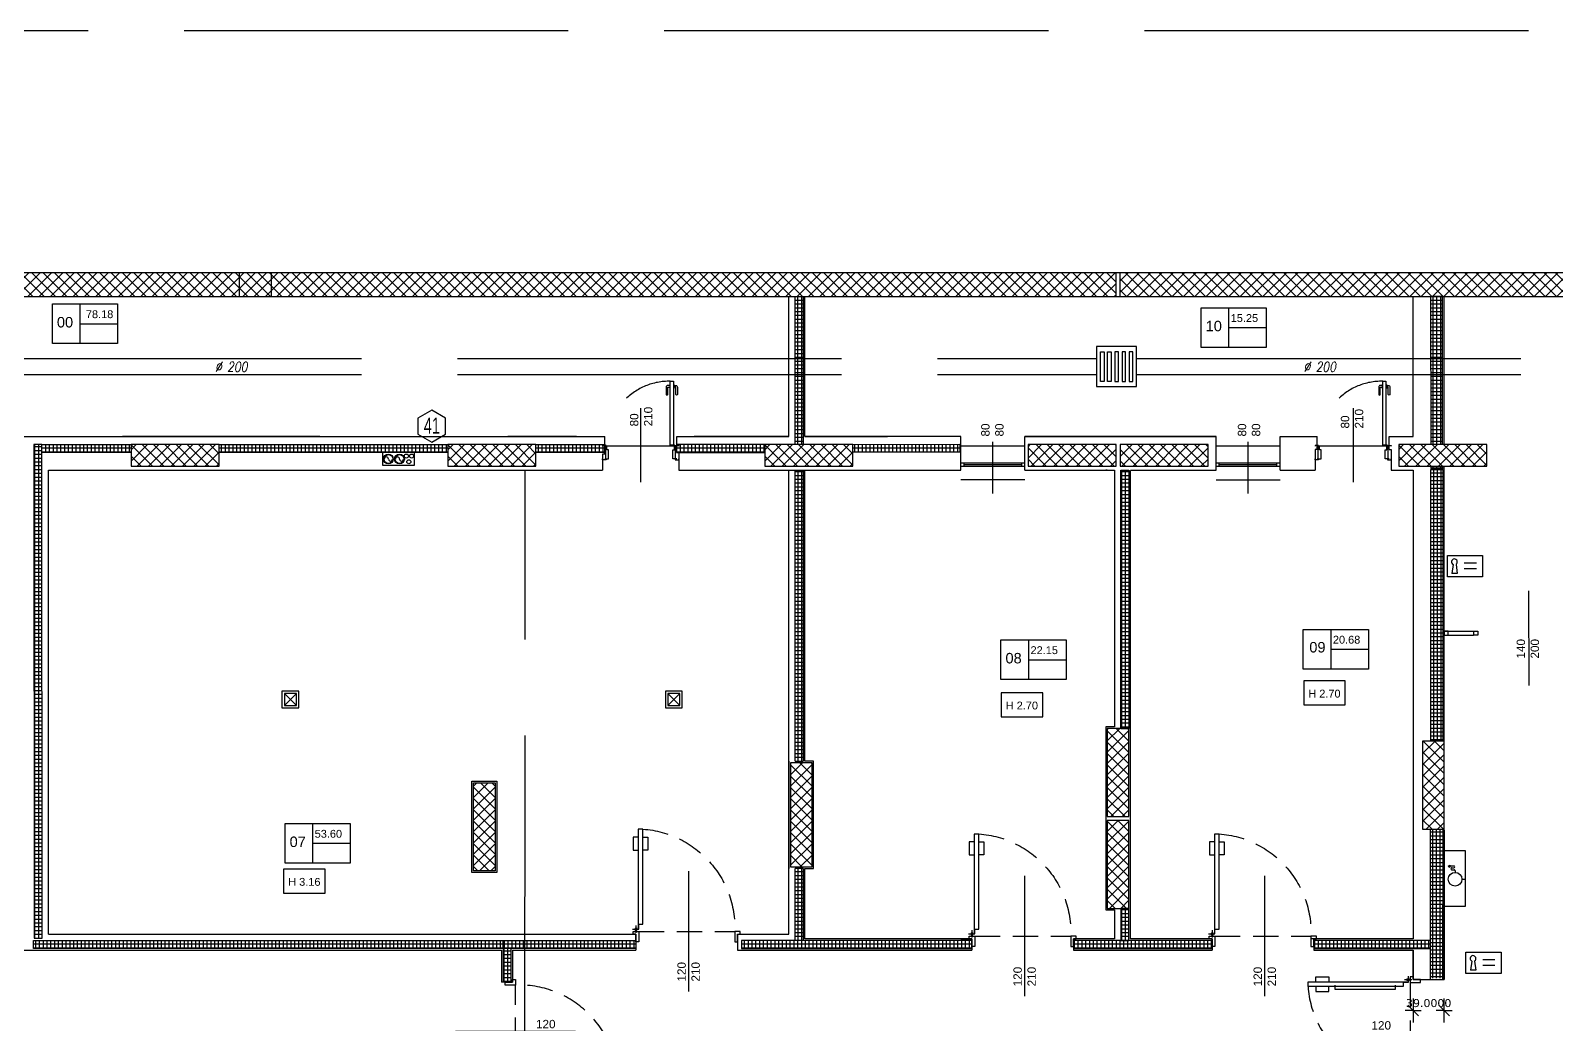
# Model space of a CAD drawing. Header units: millimetres. Extents: x 24747 to 137666, y -34589 to 43444.
# Drawn here: x 111230 to 113137, y 40911 to 42154 of the extents above; entities that cross this region are included whole.
import ezdxf

# ---------------------------------------------------------------- set-up
doc = ezdxf.new("R2010")
doc.units = ezdxf.units.MM
doc.header["$LTSCALE"] = 10
doc.header["$PDMODE"] = 3
for name, pattern in [('ACAD_ISO02W100', [15, 12, -3]), ('ACAD_ISO03W100', [30, 12, -18]), ('CONTINOUS', [0]), ('CONTINUA', [0]), ('HIDDEN2', [4.7625, 3.175, -1.5875])]:
    doc.linetypes.add(name, pattern=pattern)
for name, color, linetype in [('EPC INTERRATO DEFINITIVO PILASTRI', 5, 'Continuous'), ('Idranti', 8, 'Continuous'), ('linea acqua bianca', 150, 'Continuous'), ('MR_MURATURA REI 120', 41, 'Continuous'), ('MR_MURATURA REI 180', 150, 'Continuous'), ('MR_MURATURA REI 90', 255, 'Continuous'), ('X Scarico Pavimento', 8, 'CONTINUA'), ('X_cavedi', 20, 'Continuous'), ('X_FOROMETRIA SCARICO NUMERAZIONE', 6, 'Continuous'), ('X_Griglie aer', 8, 'Continuous'), ('X_LINEE SCARICO', 1, 'Continuous'), ('X_MURI', 3, 'Continuous'), ('X_Numerazione camere', 8, 'Continuous'), ('X_quote', 5, 'Continuous'), ('X_quote serramenti interni', 251, 'CONTINOUS'), ('X_Serramenti Int', 1, 'Continuous')]:
    doc.layers.add(name, color=color, linetype=linetype)
doc.layers.add('EPC RETINI PIANO INTERRATO DEFINITIVO', color=4, linetype='Continuous', lineweight=0)
doc.styles.add('Max 50', font='arial.ttf', dxfattribs={"width": 0.65})
doc.styles.add('nomi', font='arial.ttf')
doc.styles.get("Standard").update_dxf_attribs({"font": 'verdana.ttf'})
doc.styles.add('testo indicazioni', font='romans.shx', dxfattribs={"width": 0.8, "oblique": 10, "height": 17.5})
doc.dimstyles.get("Standard").update_dxf_attribs({"dimscale": 100, "dimtxt": 0.1, "dimasz": 0.05, "dimexe": 0, "dimexo": 0, "dimgap": 0.04, "dimtad": 1, "dimdec": 4, "dimzin": 0, "dimdsep": 46, "dimtxsty": 'Standard', "dimblk": 'TRAT_QUO', "dimcen": 0, "dimdle": 0.5, "dimclrd": 256, "dimclre": 256, "dimclrt": 5, "dimadec": 0, "dimazin": 0, "dimtfac": 1, "dimtdec": 4, "dimtix": 1, "dimtofl": 0, "dimtmove": 2, "dimatfit": 3, "dimfxl": 0, "dimfxlon": 1, "dimtolj": 1, "dimtzin": 0, "dimarcsym": 0})
pattern_1 = [(0, (115279.709, -15009.2183), (0, 4.7625), []), (90, (115279.709, -15009.2183), (-4.7625, 3e-16), [])]
pattern_2 = [(45, (115279.709, -15009.218), (-7.0710678, 7.0710678), []), (135, (115279.709, -15009.218), (-7.0710678, -7.0710678), [])]
pattern_3 = [(45, (157624.513, 6383.593), (-7.0710678, 7.0710678), []), (135, (157624.513, 6383.593), (-7.0710678, -7.0710678), [])]
pattern_4 = [(45, (101096.778, -36728.028), (-7.0710678, 7.0710678), []), (135, (101096.778, -36728.028), (-7.0710678, -7.0710678), [])]

# ---------------------------------------------------------------- blocks, each defined once
blk = doc.blocks.new('porta 120 metallica')
blk.add_line((66, 71.6), (66, -78.7))
at = {"linetype": 'ByBlock'}
for p, q in [((-4.4, -6.2), (3.4, -6.2)), ((0.1, -10.8), (0.1, -1.7))]:
    blk.add_line(p, q, dxfattribs=at)
at = {"color": 5, "linetype": 'HIDDEN2'}
blk.add_line((3.5, -3.5), (123.5, -3.5), dxfattribs=at)
at = {"linetype": 'ByBlock'}
for points in [[(-3.5, 0), (-3.5, -3.5), (3.5, -3.5), (3.5, 9.5), (0, 9.5), (0, 0)], [(123.5, -3.5), (123.5, 9.5), (127, 9.5), (127, 0), (130.5, 0), (130.5, -3.5)], [(8.8, -12.3), (8.8, -131.2), (3.5, -131.2), (3.5, -131.2), (2.8, -131.2), (2.8, -6.2), (3.5, -6.2), (3.5, -12.3)]]:
    blk.add_lwpolyline(points, close=True, dxfattribs=at)
for points in [[(2.8, -121.4), (-3.3, -121.4), (-3.3, -105.1), (2.8, -105.1)], [(8.8, -121.4), (14.9, -121.4), (14.9, -105.1), (8.8, -105.1)]]:
    blk.add_lwpolyline(points, dxfattribs=at)
blk.add_circle((0.1, -6.2), 1.51, dxfattribs=at)
at = {"color": 5, "linetype": 'HIDDEN2'}
blk.add_arc((0, -8), 123.6, 274.0732, 2.0664, dxfattribs=at)
blk = doc.blocks.new('porta 80 (12.5)')
for p, q in [((0, 0), (0, 90)), ((16, 88.7), (0, 88.7)), ((-47.6, 45.1), (45.1, 45.1))]:
    blk.add_line(p, q)
at = {"extrusion": (0, 0, -1)}
for p, q in [((0.1, 3.2), (-1.9, 3.2)), ((-0.9, 2.2), (-0.9, 4.2)), ((16, 1.5), (0, 1.5))]:
    blk.add_line(p, q, dxfattribs=at)
for points in [[(0, 88.2), (-1, 88.2), (-1, 92.7), (0, 92.7)], [(16, 90), (16, 85.2), (4.5, 85.2), (4.5, 87.2), (0, 87.2), (0, 90)], [(16, 88.2), (17, 88.2), (17, 92.7), (16, 92.7)]]:
    blk.add_lwpolyline(points)
blk.add_lwpolyline([(1.2, 4.1), (1.2, 8.1), (81.2, 8.1), (81.2, 4.1)], close=True, dxfattribs=at)
for points in [[(77.3, 8.1), (77.3, 8.7), (72.3, 8.7), (72.3, 8.1)], [(77.3, 4.1), (77.3, 3.6), (72.3, 3.6), (72.3, 4.1)], [(0, 2), (1, 2), (1, -2.5), (0, -2.5)], [(-16, 0), (-16, 5), (-4.5, 5), (-4.5, 3), (0, 3), (0, 0)], [(-16, 2), (-17, 2), (-17, -2.5), (-16, -2.5)]]:
    blk.add_lwpolyline(points, dxfattribs=at)
for points in [[(75.8, 8.7), (75.8, 11.2, 0.414214), (73.8, 13.2), (64.8, 13.2, 1), (64.8, 11.2), (73.8, 11.2), (73.8, 8.7)], [(75.8, 3.6), (75.8, 1.2, -0.414214), (73.8, -0.9), (64.8, -0.9, -1), (64.8, 1.2), (73.8, 1.2), (73.8, 3.6)]]:
    blk.add_lwpolyline(points, format="xyb", dxfattribs=at)
blk.add_circle((0.9, 3.2), 0.652, dxfattribs=at)
at = {"color": 5, "linetype": 'ACAD_ISO03W100', "ltscale": 0.5, "extrusion": (0, 0, -1)}
blk.add_arc((3.2, 9.3), 78, 359.1465, 92.3471, dxfattribs=at)
blk = doc.blocks.new('cavedio grigia e nera')
at = {"color": 2}
for centre, start, end in [((1740.1, 44244.7, 0), 360, 180), ((1754, 44244.7, 0), 360, 180), ((1745.2, 44244.7, 0), 180, 360), ((1759.1, 44244.7, 0), 180, 360)]:
    blk.add_arc(centre, 2.55, start, end, dxfattribs=at)
at = {"layer": 'X_cavedi'}
for p, q in [((1723.8, 44252.6), (1723.8, 44236.6)), ((1764, 44252.6), (1723.8, 44252.6)), ((1764, 44236.6), (1764, 44252.6)), ((1723.8, 44236.6), (1764, 44236.6))]:
    blk.add_line(p, q, dxfattribs=at)
for centre, radius in [((1731, 44248.2), 2.5), ((1742.7, 44244.7, 0), 6.11), ((1742.7, 44244.7, 0), 6.11), ((1742.7, 44244.7, 0), 5.43), ((1756.6, 44244.7, 0), 6.11), ((1756.6, 44244.7, 0), 5.43), ((1727.6, 44241), 2.5), ((1734.1, 44241), 2.5)]:
    blk.add_circle(centre, radius, dxfattribs=at)
blk = doc.blocks.new('TRAT_QUO')
at = {"layer": 'X_quote'}
for q in [(-2, 0), (2, 0)]:
    blk.add_line((0, 0), q, dxfattribs=at)
at = {"layer": 'X_quote', "color": 4}
blk.add_line((-1.33, 1.33), (1.33, -1.33), dxfattribs=at)
at = {"layer": 'X_quote'}
blk.add_lwpolyline([(0, 3), (0, -3)], dxfattribs=at)
blk = doc.blocks.new('*D85')
at = {"layer": 'Defpoints', "color": 0, "lineweight": 0, "ltscale": 200, "transparency": 16777216}
for p in [(112957.7, 40967.6, 0), (112996.7, 40967.6, 0), (112996.7, 40928.8)]:
    blk.add_point(p, dxfattribs=at)
at = {"layer": 'X_Griglie aer', "lineweight": -2, "ltscale": 200, "transparency": 16777216}
for p, q in [((112952.7, 40928.8), (112947.7, 40928.8)), ((113001.7, 40928.8), (113006.7, 40928.8))]:
    blk.add_line(p, q, dxfattribs=at)
at = {"layer": 'X_Griglie aer', "lineweight": -2, "ltscale": 200, "transparency": 16777216, "xscale": 5, "yscale": 5, "zscale": 5}
blk.add_blockref('TRAT_QUO', (112957.7, 40928.8), dxfattribs=at)
at = {"layer": 'X_Griglie aer', "lineweight": -2, "ltscale": 200, "transparency": 16777216, "xscale": 5, "yscale": 5, "zscale": 5, "rotation": 180}
blk.add_blockref('TRAT_QUO', (112996.7, 40928.8), dxfattribs=at)
at = {"layer": 'X_Griglie aer', "color": 5, "ltscale": 200, "transparency": 16777216, "insert": (112977.2, 40938.1), "char_height": 10, "attachment_point": 5}
blk.add_mtext('\\A1;39.0000', dxfattribs=at)

msp = doc.modelspace()

# ---------------------------------------------------------------- hatches: boundary and pattern name
at = {"layer": 'EPC RETINI PIANO INTERRATO DEFINITIVO'}
h = msp.add_hatch(dxfattribs=at)
h.set_pattern_fill('_USER', color=256, scale=10, angle=45, style=0, double=1, pattern_type=0)
h.set_pattern_definition(pattern_2)
h.paths.add_polyline_path([(113420.29494, 41851.30506), (113390.29494, 41851.30506), (113390.29494, 41851.30214), (112591.48013, 41851.30214), (112591.48013, 41821.30506), (113240.41123, 41821.30506), (113240.41123, 41821.30505), (113270.41123, 41821.30505), (113270.41123, 41821.30506), (113420.29494, 41821.30506)])
h.paths.add_polyline_path([(113420.29494, 42054.30505), (113420.29494, 42084.30505), (113390.29494, 42084.30505), (113390.29494, 41851.30506), (113420.29494, 41851.30506)])
h.paths.add_polyline_path([(115326.04039, 42084.30505), (113420.29494, 42084.30505), (113420.29494, 42054.30506), (115326.04039, 42054.30506)])
h = msp.add_hatch(dxfattribs=at)
h.set_pattern_fill('_USER', color=256, scale=10, angle=45, style=0, double=1, pattern_type=0)
h.set_pattern_definition(pattern_2)
h.paths.add_polyline_path([(113420.29494, 41851.30506), (113390.29494, 41851.30506), (113390.29494, 41851.30214), (112591.48013, 41851.30214), (112591.48013, 41821.30506), (113240.41123, 41821.30506), (113240.41123, 41821.30505), (113270.41123, 41821.30505), (113270.41123, 41821.30506), (113420.29494, 41821.30506)])
h.paths.add_polyline_path([(113420.29494, 42054.30505), (113420.29494, 42084.30505), (113390.29494, 42084.30505), (113390.29494, 41851.30506), (113420.29494, 41851.30506)])
h.paths.add_polyline_path([(115326.04039, 42084.30505), (113420.29494, 42084.30505), (113420.29494, 42054.30506), (115326.04039, 42054.30506)])
at = {"layer": 'EPC RETINI PIANO INTERRATO DEFINITIVO', "ltscale": 0.01}
h = msp.add_hatch(dxfattribs=at)
h.set_pattern_fill('_USER', color=256, scale=10, angle=45, style=0, double=1, pattern_type=0)
h.set_pattern_definition(pattern_4)
h.paths.add_polyline_path([(108829.45463, 41851.30214), (108829.45463, 41821.30505), (112586.47624, 41821.30505), (112586.47624, 41851.30214)])
h = msp.add_hatch(dxfattribs=at)
h.set_pattern_fill('_USER', color=256, scale=10, angle=45, style=0, double=1, pattern_type=0)
h.set_pattern_definition(pattern_4)
h.paths.add_polyline_path([(108829.45463, 41851.30214), (108829.45463, 41821.30505), (112586.47624, 41821.30505), (112586.47624, 41851.30214)])
at = {"layer": 'EPC RETINI PIANO INTERRATO DEFINITIVO'}
h = msp.add_hatch(dxfattribs=at)
h.set_pattern_fill('_USER', color=256, scale=10, angle=45, style=0, double=1, pattern_type=0)
h.set_pattern_definition(pattern_3)
h.paths.add_polyline_path([(111465.4615, 41609.30722), (111465.4615, 41636.30722), (111355.4615, 41636.30722), (111355.4615, 41609.30722)])
h.paths.add_polyline_path([(111861.4615, 41609.33908), (111861.4615, 41636.33908), (111751.4615, 41636.33908), (111751.4615, 41609.33908)])
h = msp.add_hatch(dxfattribs=at)
h.set_pattern_fill('_USER', color=256, scale=10, angle=45, style=0, double=1, pattern_type=0)
h.set_pattern_definition(pattern_3)
h.paths.add_polyline_path([(112257.4615, 41609.30722), (112257.4615, 41636.30722), (112147.4615, 41636.30722), (112147.4615, 41609.30722)])
h.paths.add_polyline_path([(112586.48013, 41609.30722), (112586.48013, 41636.30722), (112476.48013, 41636.30722), (112476.48013, 41609.30722)])
h.paths.add_polyline_path([(112701.48013, 41609.30722), (112701.48013, 41636.30722), (112591.48013, 41636.30722), (112591.48013, 41609.30722)])
h = msp.add_hatch(dxfattribs=at)
h.set_pattern_fill('_USER', color=256, scale=10, angle=45, style=0, double=1, pattern_type=0)
h.set_pattern_definition(pattern_3)
h.paths.add_polyline_path([(113049.84787, 41609.30722), (113049.84787, 41636.30722), (112939.84787, 41636.30722), (112939.84787, 41609.30722)])
h = msp.add_hatch(dxfattribs=at)
h.set_pattern_fill('_USER', color=256, scale=10, angle=45, style=0, double=1, pattern_type=0)
h.set_pattern_definition(pattern_3)
h.paths.add_polyline_path([(112996.68739, 41265.48404), (112969.68739, 41265.48404), (112969.68739, 41155.48404), (112996.68739, 41155.48404)])
h.paths.add_polyline_path([(112575.54929, 41056.48404), (112602.54929, 41056.48404), (112602.54929, 41166.48404), (112575.54929, 41166.48404)])
h.paths.add_polyline_path([(112575.54929, 41171.48404), (112602.54929, 41171.48404), (112602.54929, 41281.48404), (112575.54929, 41281.48404)])
h.paths.add_polyline_path([(112206.5425, 41238.55358), (112179.5425, 41238.55358), (112179.5425, 41108.55358), (112206.5425, 41108.55358)])
h.paths.add_polyline_path([(111783.45767, 41213.48344), (111810.45767, 41213.48344), (111810.45767, 41103.48344), (111783.45767, 41103.48344)])
h.paths.add_polyline_path([(110974.48725, 41238.56005), (110929.48725, 41238.56005), (110929.48725, 41178.4875), (110974.48725, 41178.4875)])
h.paths.add_polyline_path([(110170.17177, 41207.56154), (110170.17177, 41252.56154), (110230.17177, 41252.56154), (110230.17177, 41207.56154)])
h.paths.add_polyline_path([(109775.42928, 41227.48726), (109775.42928, 41182.48726), (109845.43228, 41182.49107), (109845.43228, 41227.49107)])
h.paths.add_polyline_path([(109277.50592, 41228.09016), (109277.50592, 41201.09016), (109397.50592, 41201.09016), (109397.50592, 41228.09016)])
at = {"layer": 'MR_MURATURA REI 120'}
h = msp.add_hatch(dxfattribs=at)
h.set_pattern_fill('NET', color=256, scale=1.5, style=0)
h.set_pattern_definition([(180, (108961.326, 11035.363), (0, 4.7625), []), (90, (108961.326, 11035.363), (4.7625, 3e-16), [])])
edge = h.paths.add_edge_path()
edge.add_line((112592.49075, 41281.4504), (112602.54929, 41281.46385))
edge.add_line((112602.54929, 41281.46385), (112602.49168, 41281.46378))
edge.add_line((112602.49168, 41281.46378), (112592.43314, 41281.48856))
edge.add_line((112592.43314, 41281.48856), (112592.49075, 41281.4504))
edge.add_line((112592.49075, 41281.4504), (112602.54929, 41281.46385))
h = msp.add_hatch(dxfattribs=at)
h.set_pattern_fill('NET', color=256, scale=1.5, style=0)
h.set_pattern_definition(pattern_1)
edge = h.paths.add_edge_path()
edge.add_line((111820.39882, 41016.24315), (111986.37262, 41016.25232))
edge.add_line((111986.37262, 41016.25232), (111986.37262, 41006.26534))
edge.add_line((111986.37262, 41006.26534), (111820.39882, 41006.29441))
edge.add_line((111820.39882, 41006.29441), (111820.39882, 41016.24315))
edge.add_line((111820.39882, 41016.24315), (111986.37262, 41016.25232))
h = msp.add_hatch(dxfattribs=at)
h.set_pattern_fill('NET', color=256, scale=1.5, angle=90, style=0)
h.set_pattern_definition([(270, (142068.237, 36593.5953), (-4.7625, -3e-16), []), (180, (142068.237, 36593.5953), (-6e-16, 4.7625), [])])
h.paths.add_polyline_path([(111820.45035, 40965.49362), (111830.45035, 40965.49362), (111830.39882, 41006.29441), (111820.39882, 41006.29441)])
h = msp.add_hatch(dxfattribs=at)
h.set_pattern_fill('NET', color=256, scale=1.5, style=0)
h.set_pattern_definition(pattern_1)
edge = h.paths.add_edge_path()
edge.add_line((112406.30593, 41016.24345), (112118.37262, 41016.25232))
edge.add_line((112118.37262, 41016.25232), (112118.37262, 41006.26534))
edge.add_line((112118.37262, 41006.26534), (112406.30593, 41006.29471))
edge.add_line((112406.30593, 41006.29471), (112406.30593, 41016.24345))
edge.add_line((112406.30593, 41016.24345), (112118.37262, 41016.25232))
h = msp.add_hatch(dxfattribs=at)
h.set_pattern_fill('NET', color=256, scale=1.5, style=0)
h.set_pattern_definition([(180, (108962.61, 10770.19), (0, 4.7625), []), (90, (108962.61, 10770.19), (4.7625, 3e-16), [])])
edge = h.paths.add_edge_path()
edge.add_line((112706.53756, 41016.27109), (112533.30593, 41016.29061))
edge.add_line((112533.30593, 41016.29061), (112533.30593, 41006.30363))
edge.add_line((112533.30593, 41006.30363), (112706.53756, 41006.32235))
edge.add_line((112706.53756, 41006.32235), (112706.53756, 41016.27109))
edge.add_line((112706.53756, 41016.27109), (112533.30593, 41016.29061))
h = msp.add_hatch(dxfattribs=at)
h.set_pattern_fill('NET', color=256, scale=1.5, style=0)
h.set_pattern_definition([(180, (109262.8416, 10770.19), (0, 4.7625), []), (90, (109262.8416, 10770.19), (4.7625, 3e-16), [])])
edge = h.paths.add_edge_path()
edge.add_line((112979.39101, 41016.27106), (112833.53756, 41016.29059))
edge.add_line((112833.53756, 41016.29059), (112833.53756, 41006.30361))
edge.add_line((112833.53756, 41006.30361), (112979.39101, 41006.32232))
edge.add_line((112979.39101, 41006.32232), (112979.39101, 41016.27106))
edge.add_line((112979.39101, 41016.27106), (112833.53756, 41016.29059))
at = {"layer": 'MR_MURATURA REI 180'}
h = msp.add_hatch(dxfattribs=at)
h.set_pattern_fill('NET', color=5, scale=1.5, angle=180, style=0)
h.set_pattern_definition([(180, (115001.9797, -15009.2183), (-6e-16, -4.7625), []), (270, (115001.9797, -15009.2183), (4.7625, -9e-16), [])])
h.paths.add_polyline_path([(112979.71015, 41636.30722), (112994.6736, 41636.30722), (112994.61331, 41821.30505), (112979.61886, 41821.30509)])
h.paths.add_polyline_path([(112994.6824, 41609.30722), (112979.72348, 41609.30722), (112979.72496, 41606.30506), (112994.68338, 41606.30506)])
h = msp.add_hatch(dxfattribs=at)
h.set_pattern_fill('NET', color=5, scale=1.5, angle=180, style=0)
h.set_pattern_definition([(180, (115659.983, -13767.838), (-6e-16, -4.7625), []), (270, (115659.983, -13767.838), (4.7625, -9e-16), [])])
h.paths.add_polyline_path([(112994.7353, 41265.48049), (112979.74253, 41265.48404), (112979.78764, 41605.23655), (112994.74684, 41605.23655)])
h = msp.add_hatch(dxfattribs=at)
h.set_pattern_fill('NET', color=5, scale=1.5, angle=180, style=0)
h.set_pattern_definition([(180, (115277.709, -15007.2183), (-6e-16, -4.7625), []), (270, (115277.709, -15007.2183), (4.7625, -9e-16), [])])
h.paths.add_polyline_path([(112994.68704, 41155.48404), (112979.72764, 41155.48404), (112979.67637, 40969.32357), (112994.65427, 40969.32357)])
at = {"layer": 'MR_MURATURA REI 90'}
h = msp.add_hatch(dxfattribs=at)
h.set_pattern_fill('NET', color=256, scale=1.5, style=0)
h.set_pattern_definition(pattern_1)
h.paths.add_polyline_path([(112195.54303, 41723.80505), (112185.54303, 41723.80505), (112185.53993, 41636.30722), (112195.53993, 41636.30722)])
h.paths.add_polyline_path([(112195.54374, 41743.80505), (112185.54374, 41743.80505), (112185.54303, 41723.80505), (112195.54303, 41723.80505)])
h.paths.add_polyline_path([(112195.5465, 41821.30505), (112185.5465, 41821.30505), (112185.54374, 41743.80505), (112195.54374, 41743.80505)])
h = msp.add_hatch(dxfattribs=at)
h.set_pattern_fill('NET', color=256, scale=1.5, angle=90, style=0)
h.set_pattern_definition([(90, (141481.9574, 45381.8727), (-4.7625, 3e-16), []), (180, (141481.9574, 45381.8727), (-6e-16, -4.7625), [])])
h.paths.add_polyline_path([(111234.17057, 41019.3378), (111244.17057, 41019.3378), (111244.1105, 41636.29251), (111234.1105, 41636.29251)])
h = msp.add_hatch(dxfattribs=at)
h.set_pattern_fill('NET', color=256, scale=1.5, style=0)
h.set_pattern_definition([(0, (114844.511, 11390.188), (0, 4.7625), []), (90, (114844.511, 11390.188), (-4.7625, 3e-16), [])])
edge = h.paths.add_edge_path()
edge.add_line((111244.1105, 41636.29251), (111355.4615, 41636.30492))
edge.add_line((111355.4615, 41636.30492), (111355.4615, 41626.31794))
edge.add_line((111355.4615, 41626.31794), (111244.1105, 41626.34378))
edge.add_line((111244.1105, 41626.34378), (111244.1105, 41636.29251))
edge.add_line((111244.1105, 41636.29251), (111355.4615, 41636.30492))
h = msp.add_hatch(dxfattribs=at)
h.set_pattern_fill('NET', color=256, scale=1.5, style=0)
h.set_pattern_definition([(0, (115240.511, 11390.222), (0, 4.7625), []), (90, (115240.511, 11390.222), (-4.7625, 3e-16), [])])
edge = h.paths.add_edge_path()
edge.add_line((111465.4615, 41636.30722), (111751.4615, 41636.33908))
edge.add_line((111751.4615, 41636.33908), (111751.4615, 41626.3521))
edge.add_line((111751.4615, 41626.3521), (111465.4615, 41626.35849))
edge.add_line((111465.4615, 41626.35849), (111465.4615, 41636.30722))
edge.add_line((111465.4615, 41636.30722), (111751.4615, 41636.33908))
h = msp.add_hatch(dxfattribs=at)
h.set_pattern_fill('NET', color=256, scale=1.5, style=0)
h.set_pattern_definition([(0, (115636.511, 11390.254), (0, 4.7625), []), (90, (115636.511, 11390.254), (-4.7625, 3e-16), [])])
edge = h.paths.add_edge_path()
edge.add_line((111861.4615, 41636.33908), (111947.47173, 41636.34689))
edge.add_line((111947.47173, 41636.34689), (111947.47173, 41626.3599))
edge.add_line((111947.47173, 41626.3599), (111861.4615, 41626.39034))
edge.add_line((111861.4615, 41626.39034), (111861.4615, 41636.33908))
edge.add_line((111861.4615, 41636.33908), (111947.47173, 41636.34689))
h = msp.add_hatch(dxfattribs=at)
h.set_pattern_fill('NET', color=256, scale=1.5, style=0)
h.set_pattern_definition([(180, (108408.2343, 11390.254), (0, 4.7625), []), (90, (108408.2343, 11390.254), (4.7625, 3e-16), [])])
edge = h.paths.add_edge_path()
edge.add_line((112147.4615, 41636.33908), (112037.27351, 41636.34689))
edge.add_line((112037.27351, 41636.34689), (112037.27351, 41626.3599))
edge.add_line((112037.27351, 41626.3599), (112147.4615, 41626.39034))
edge.add_line((112147.4615, 41626.39034), (112147.4615, 41636.33908))
edge.add_line((112147.4615, 41636.33908), (112037.27351, 41636.34689))
h = msp.add_hatch(dxfattribs=at)
h.set_pattern_fill('NET', color=256, scale=1.5, style=0)
h.set_pattern_definition([(7e-15, (115936.6887, 11390.254), (0, 4.7625), []), (90, (115936.6887, 11390.254), (-4.7625, 3e-16), [])])
edge = h.paths.add_edge_path()
edge.add_line((112257.4615, 41636.33908), (112391.21283, 41636.73065))
edge.add_line((112391.21283, 41636.73065), (112391.21283, 41626.74367))
edge.add_line((112391.21283, 41626.74367), (112257.4615, 41626.39034))
edge.add_line((112257.4615, 41626.39034), (112257.4615, 41636.33908))
edge.add_line((112257.4615, 41636.33908), (112391.21283, 41636.73065))
h = msp.add_hatch(dxfattribs=at)
h.set_pattern_fill('NET', color=256, scale=1.5, style=0)
h.set_pattern_definition([(0, (115084.6025, -15009.2183), (0, 4.7625), []), (90, (115084.6025, -15009.2183), (-4.7625, 3e-16), [])])
h.paths.add_polyline_path([(112195.5467, 41106.55358), (112185.5467, 41106.55358), (112185.53993, 41016.24424), (112195.53993, 41016.24424)])
h.paths.add_polyline_path([(112195.58406, 41604.30506), (112185.58406, 41604.30506), (112185.55676, 41240.55358), (112195.55676, 41240.55358)])
h = msp.add_hatch(dxfattribs=at)
h.set_pattern_fill('NET', color=256, scale=1.5, style=0)
h.set_pattern_definition(pattern_1)
h.paths.add_polyline_path([(112592.522, 41604.30506), (112602.522, 41604.30506), (112602.43314, 41281.48856), (112592.43314, 41281.48856)])
h = msp.add_hatch(dxfattribs=at)
h.set_pattern_fill('NET', color=256, scale=1.5, style=0)
h.set_pattern_definition(pattern_1)
h.paths.add_polyline_path([(112592.60006, 41016.28393), (112602.60006, 41016.28393), (112602.54929, 41056.48404), (112592.54929, 41056.48404)])
h = msp.add_hatch(dxfattribs=at)
h.set_pattern_fill('NET', color=256, scale=1.5, angle=90, style=0)
h.set_pattern_definition([(90, (115279.709, -15009.2183), (-4.7625, 3e-16), []), (180, (115279.709, -15009.2183), (-6e-16, -4.7625), [])])
edge = h.paths.add_edge_path()
edge.add_line((111233.51317, 41016.24315), (111820.39882, 41016.25232))
edge.add_line((111820.39882, 41016.25232), (111820.39882, 41006.26534))
edge.add_line((111820.39882, 41006.26534), (111233.51317, 41006.29441))
edge.add_line((111233.51317, 41006.29441), (111233.51317, 41016.24315))
edge.add_line((111233.51317, 41016.24315), (111820.39882, 41016.25232))

# ---------------------------------------------------------------- linework, layer by layer
at = {"layer": 'EPC INTERRATO DEFINITIVO PILASTRI', "elevation": 0}
for points in [[(111465.4615, 41609.30722), (111465.4615, 41636.30722), (111355.4615, 41636.30722), (111355.4615, 41609.30722)], [(111465.4615, 41609.30492), (111465.4615, 41636.30492), (111355.4615, 41636.30492), (111355.4615, 41609.30492)], [(111861.4615, 41609.33908), (111861.4615, 41636.33908), (111751.4615, 41636.33908), (111751.4615, 41609.33908)], [(112257.4615, 41609.30722), (112257.4615, 41636.30722), (112147.4615, 41636.30722), (112147.4615, 41609.30722)], [(113049.84787, 41609.30722), (113049.84787, 41636.30722), (112939.84787, 41636.30722), (112939.84787, 41609.30722)]]:
    msp.add_lwpolyline(points, close=True, dxfattribs=at)
at = {"layer": 'EPC INTERRATO DEFINITIVO PILASTRI'}
for points in [[(112586.48013, 41609.30722), (112586.48013, 41636.30722), (112476.48013, 41636.30722), (112476.48013, 41609.30722)], [(112701.48013, 41609.30722), (112701.48013, 41636.30722), (112591.48013, 41636.30722), (112591.48013, 41609.30722)]]:
    msp.add_lwpolyline(points, close=True, dxfattribs=at)
at = {"layer": 'EPC INTERRATO DEFINITIVO PILASTRI', "color": 5, "elevation": 0}
for points in [[(112575.54929, 41171.48404), (112602.54929, 41171.48404), (112602.54929, 41281.48404), (112575.54929, 41281.48404)], [(112996.68739, 41265.48404), (112969.68739, 41265.48404), (112969.68739, 41155.48404), (112996.68739, 41155.48404)], [(112206.5425, 41238.55358), (112179.5425, 41238.55358), (112179.5425, 41108.55358), (112206.5425, 41108.55358)], [(111783.45767, 41213.48344), (111810.45767, 41213.48344), (111810.45767, 41103.48344), (111783.45767, 41103.48344)], [(112575.54929, 41056.48404), (112602.54929, 41056.48404), (112602.54929, 41166.48404), (112575.54929, 41166.48404)]]:
    msp.add_lwpolyline(points, close=True, dxfattribs=at)
at = {"layer": 'Idranti'}
for p, q in [((112996.68739, 41128.96963, 0), (113022.68739, 41128.96963, 0)), ((113022.68739, 41128.96963, 0), (113022.68739, 41058.96963, 0)), ((113001.4527, 41109.45954, 0), (113003.55572, 41110.71615, 0)), ((113001.4527, 41109.45954, 0), (113003.55572, 41108.20293, 0)), ((113003.55572, 41110.71615, 0), (113003.55572, 41108.20293, 0)), ((113008.82645, 41109.45954, 0), (113003.55572, 41109.45954, 0)), ((113006.22334, 41107.28295, 0), (113008.82645, 41107.28295, 0)), ((113006.28094, 41104.78855, 0), (113008.88592, 41104.78855, 0)), ((113010.22879, 41103.54285, 0), (113010.22879, 41101.57549, 0)), ((113018.82124, 41092.98304, 0), (113022.68739, 41092.98305, 0)), ((112996.68739, 40990.85111, 0), (112996.68739, 41060.85111, 0)), ((113022.68739, 41058.96963, 0), (112996.68739, 41058.96963, 0))]:
    msp.add_line(p, q, dxfattribs=at)
msp.add_circle((113010.22879, 41092.98304, 0.00041), 8.59245, dxfattribs=at)
for centre, radius, start, end in [((113006.18728, 41106.03425, 0.00041), 1.24922, 88.34585085, 274.2996374), ((113008.82645, 41108.37124, 0.00041), 1.0883, 270, 90), ((113008.97957, 41103.54285, 0.00041), 1.24922, 0, 94.2996374)]:
    msp.add_arc(centre, radius, start, end, dxfattribs=at)
at = {"layer": 'linea acqua bianca', "linetype": 'ACAD_ISO02W100', "ltscale": 4}
msp.add_line((109621.93801, 42153.90076), (115361.03923, 42153.90076), dxfattribs=at)
at = {"layer": 'MR_MURATURA REI 120', "elevation": 0}
for points in [[(112592.49075, 41281.4504), (112602.54929, 41281.46385), (112602.49168, 41281.46378), (112592.43314, 41281.48856), (112592.49075, 41281.4504), (112602.54929, 41281.46385)], [(111820.39882, 41016.24315), (111986.37262, 41016.25232), (111986.37262, 41006.26534), (111820.39882, 41006.29441), (111820.39882, 41016.24315), (111986.37262, 41016.25232)], [(111820.45035, 40965.49362), (111820.45035, 40965.49362), (111830.45035, 40965.49362), (111830.39882, 41006.29441), (111820.39882, 41006.29441), (111820.45035, 40965.49362)], [(112406.30593, 41016.24345), (112118.37262, 41016.25232), (112118.37262, 41006.26534), (112406.30593, 41006.29471), (112406.30593, 41016.24345), (112118.37262, 41016.25232)], [(112706.53756, 41016.27109), (112533.30593, 41016.29061), (112533.30593, 41006.30363), (112706.53756, 41006.32235), (112706.53756, 41016.27109), (112533.30593, 41016.29061)], [(112979.39101, 41016.27106), (112833.53756, 41016.29059), (112833.53756, 41006.30361), (112979.39101, 41006.32232), (112979.39101, 41016.27106), (112833.53756, 41016.29059)]]:
    msp.add_lwpolyline(points, dxfattribs=at)
at = {"layer": 'MR_MURATURA REI 180', "color": 5, "elevation": 0}
for points in [[(112994.61331, 41821.30505), (112994.61331, 41821.30505), (112979.61886, 41821.30509), (112979.71015, 41636.30722)], [(112994.6736, 41636.30722), (112994.61331, 41821.30505)], [(112979.72348, 41609.30722), (112979.72496, 41606.30506), (112994.68338, 41606.30506), (112994.6824, 41609.30722)], [(112994.7353, 41265.48049), (112994.7353, 41265.48049), (112979.74253, 41265.48404), (112979.78764, 41605.23655), (112994.74684, 41605.23655), (112994.7353, 41265.48049)], [(112979.62944, 40967.56286), (112979.62944, 41155.48404), (112994.70173, 41155.48404), (112994.66091, 40967.56286)]]:
    msp.add_lwpolyline(points, dxfattribs=at)
at = {"layer": 'MR_MURATURA REI 90'}
msp.add_line((112195.5467, 41106.55358, 0), (112185.5467, 41106.55358, 0), dxfattribs=at)
at = {"layer": 'MR_MURATURA REI 90', "elevation": 0}
for points in [[(112195.5465, 41821.30506), (112195.53993, 41636.30722), (112185.53993, 41636.30722), (112185.5465, 41821.30506)], [(111234.17057, 41019.3378), (111234.17057, 41019.3378), (111244.17057, 41019.3378), (111244.1105, 41636.29251), (111234.1105, 41636.29251), (111234.17057, 41019.3378)], [(111244.1105, 41636.29251), (111355.4615, 41636.30492), (111355.4615, 41626.31794), (111244.1105, 41626.34378), (111244.1105, 41636.29251), (111355.4615, 41636.30492)], [(111465.4615, 41636.30722), (111751.4615, 41636.33908), (111751.4615, 41626.3521), (111465.4615, 41626.35849), (111465.4615, 41636.30722), (111751.4615, 41636.33908)], [(111861.4615, 41636.33908), (111947.47173, 41636.34689), (111947.47173, 41626.3599), (111861.4615, 41626.39034), (111861.4615, 41636.33908), (111947.47173, 41636.34689)], [(112147.4615, 41636.33908), (112037.27351, 41636.34689), (112037.27351, 41626.3599), (112147.4615, 41626.39034), (112147.4615, 41636.33908), (112037.27351, 41636.34689)], [(112257.4615, 41636.33908), (112391.21283, 41636.73065), (112391.21283, 41626.74367), (112257.4615, 41626.39034), (112257.4615, 41636.33908), (112391.21283, 41636.73065)], [(112185.55676, 41240.55358), (112185.58406, 41604.30506)], [(112195.58406, 41604.30506), (112195.55676, 41240.55358)], [(112592.522, 41604.30506), (112592.522, 41604.30506), (112602.522, 41604.30506), (112602.43314, 41281.48856), (112592.43314, 41281.48856), (112592.522, 41604.30506)], [(112195.5467, 41106.55358), (112195.53993, 41016.24424), (112185.53993, 41016.24424), (112185.5467, 41106.55358)], [(112592.60006, 41016.28393), (112592.60006, 41016.28393), (112602.60006, 41016.28393), (112602.54929, 41056.48404), (112592.54929, 41056.48404), (112592.60006, 41016.28393)], [(111233.51317, 41016.24315), (111820.39882, 41016.25232), (111820.39882, 41006.26534), (111233.51317, 41006.29441), (111233.51317, 41016.24315), (111820.39882, 41016.25232)]]:
    msp.add_lwpolyline(points, dxfattribs=at)
at = {"layer": 'X Scarico Pavimento'}
for p, q in [((111547.08372, 41325.04523), (111562.08372, 41310.04523)), ((111562.08372, 41325.04523), (111547.08372, 41310.04523)), ((112026.33052, 41325.04523), (112041.33052, 41310.04523)), ((112041.33052, 41325.04523), (112026.33052, 41310.04523))]:
    msp.add_line(p, q, dxfattribs=at)
for points in [[(111544.08372, 41307.04523), (111565.08372, 41307.04523), (111565.08372, 41328.04523), (111544.08372, 41328.04523)], [(112023.33052, 41307.04523), (112044.33052, 41307.04523), (112044.33052, 41328.04523), (112023.33052, 41328.04523)], [(111547.08372, 41310.04523), (111562.08372, 41310.04523), (111562.08372, 41325.04523), (111547.08372, 41325.04523)], [(112026.33052, 41310.04523), (112041.33052, 41310.04523), (112041.33052, 41325.04523), (112026.33052, 41325.04523)]]:
    msp.add_lwpolyline(points, close=True, dxfattribs=at)
at = {"layer": 'X_FOROMETRIA SCARICO NUMERAZIONE', "elevation": 0}
msp.add_lwpolyline([(111713.92183, 41649.26495), (111731.19532, 41639.29209), (111748.46881, 41649.26495), (111748.46881, 41669.21066), (111731.19532, 41679.18352), (111713.92183, 41669.21066)], close=True, dxfattribs=at)
at = {"layer": 'X_LINEE SCARICO', "linetype": 'ACAD_ISO02W100', "ltscale": 2}
msp.add_line((111490.57952, 41851.30506, 0), (111490.57952, 41821.30505, 0), dxfattribs=at)
at = {"layer": 'X_LINEE SCARICO', "linetype": 'ACAD_ISO02W100', "ltscale": 4}
for p, q in [((111530.57952, 41851.30506, 0), (111530.57952, 41821.30505, 0)), ((111163.26268, 41743.80505, 0), (112562.18898, 41743.80505, 0)), ((112612.18898, 41743.80505, 0), (113755.01406, 41743.80505, 0)), ((111163.26268, 41723.80505, 0), (112562.18898, 41723.80505, 0)), ((112612.18898, 41723.80505, 0), (113932.1259, 41723.80505, 0)), ((111847.79393, 40792.78331, 0), (111847.88722, 41604.30388))]:
    msp.add_line(p, q, dxfattribs=at)
at = {"layer": 'X_LINEE SCARICO', "linetype": 'ACAD_ISO02W100', "ltscale": 4, "elevation": 0}
for points in [[(112562.18898, 41708.80505), (112612.18898, 41708.80505), (112612.18898, 41758.80505), (112562.18898, 41758.80505)], [(112571.43898, 41715.30505), (112566.93898, 41715.30505), (112566.93898, 41752.30505), (112571.43898, 41752.30505)], [(112580.43898, 41715.30505), (112575.93898, 41715.30505), (112575.93898, 41752.30505), (112580.43898, 41752.30505)], [(112584.93898, 41715.30505), (112589.43898, 41715.30505), (112589.43898, 41752.30505), (112584.93898, 41752.30505)], [(112593.93898, 41715.30505), (112598.43898, 41715.30505), (112598.43898, 41752.30505), (112593.93898, 41752.30505)], [(112602.93898, 41715.30505), (112607.43898, 41715.30505), (112607.43898, 41752.30505), (112602.93898, 41752.30505)]]:
    msp.add_lwpolyline(points, close=True, dxfattribs=at)
at = {"layer": 'X_MURI', "ltscale": 4}
for p, q in [((108764.45463, 41851.30506, 0), (113390.29494, 41851.30506, 0)), ((108780.39356, 41851.30215, 0), (112782.36849, 41851.30215, 0)), ((112177.5425, 41646.30506, 0), (112177.5425, 41821.30506, 0)), ((112197.5425, 41646.30506, 0), (112197.5425, 41821.30506, 0)), ((109026.78819, 41646.30506, 0), (111947.47173, 41646.30506, 0)), ((111947.47173, 41624.25229, 0), (111947.47173, 41646.3066, 0)), ((112037.47289, 41646.30506, 0), (112177.5425, 41646.30506, 0)), ((112037.47289, 41626.25229, 0), (112037.47289, 41646.30506, 0)), ((112197.5425, 41646.30506, 0), (112300.69299, 41646.30506, 0)), ((112392.64917, 41646.30506, 0), (112300.69299, 41646.30506, 0)), ((112472.64917, 41646.30506, 0), (112711.48013, 41646.30506)), ((112791.48013, 41646.30506), (112837.91951, 41646.30506, 0)), ((112837.91951, 41630.29439, 0), (112837.91951, 41646.3066, 0)), ((112927.92067, 41630.29439, 0), (112927.92067, 41646.30506, 0)), ((111947.47173, 41624.25229, 0), (111944.79896, 41624.25229, 0)), ((111944.79896, 41624.25229, 0), (111944.79896, 41604.30506, 0)), ((112037.47289, 41626.25229, 0), (112039.92399, 41626.25229, 0)), ((112039.92399, 41626.25229, 0), (112039.92399, 41604.30506, 0)), ((112835.24674, 41630.29439, 0), (112835.24674, 41604.30506, 0)), ((112927.92067, 41630.29439, 0), (112930.37177, 41630.29439, 0)), ((112930.37177, 41630.29439, 0), (112930.37177, 41604.30506, 0)), ((111252.17012, 41024.30506, 0), (111252.17012, 41604.37236)), ((111252.17012, 41604.37236), (111842.4062, 41604.30451)), ((111842.4062, 41604.30451), (111944.79896, 41604.30506, 0)), ((112177.5425, 41024.30506, 0), (112177.5425, 41604.30506, 0)), ((112197.5425, 41240.55358, 0), (112197.5425, 41604.30506, 0)), ((112604.54917, 41269.48976, 0), (112604.54917, 41603.97652, 0)), ((112573.54929, 41283.48404, 0), (112573.54929, 41054.53426, 0)), ((112197.5425, 41018.32109, 0), (112197.5425, 41106.55358, 0)), ((112573.54929, 41054.53426, 0), (112584.54917, 41054.53426)), ((112584.54917, 41054.53426, 0), (112584.54917, 41018.30513, 0)), ((111252.17012, 41024.30506, 0), (111986.37262, 41024.30506, 0)), ((111986.37262, 41024.30315, 0), (111986.37262, 41004.30002, 0)), ((112113.37262, 41024.30506, 0), (112177.5425, 41024.30506, 0)), ((112113.37262, 41024.30315, 0), (112113.37262, 41004.30002, 0)), ((111201.86055, 41004.30856, 0), (111818.35959, 41004.30192, 0)), ((112392.64917, 41018.30506, 0), (112406.30593, 41018.30506, 0)), ((112406.30593, 41018.30711, 0), (112406.30593, 41004.30398, 0)), ((112406.30593, 41018.30512, 0), (112406.30593, 41004.30199, 0)), ((112533.30593, 41018.30711, 0), (112533.30593, 41004.30398, 0)), ((112533.30593, 41018.30512, 0), (112533.30593, 41004.30199, 0)), ((112706.53756, 41018.30514, 0), (112706.53756, 41004.30201, 0)), ((112706.53756, 41018.30315, 0), (112706.53756, 41004.30002, 0)), ((112833.53756, 41018.30514, 0), (112833.53756, 41004.30201, 0)), ((112833.53756, 41018.30315, 0), (112833.53756, 41004.30002, 0))]:
    msp.add_line(p, q, dxfattribs=at)
at = {"layer": 'X_MURI'}
for p, q in [((108764.45463, 41851.30214, 0), (112586.48013, 41851.30214, 0)), ((112586.47624, 41821.30505, 0), (112586.47624, 41851.30214, 0)), ((112586.48013, 41821.30505, 0), (112586.48013, 41851.30214, 0)), ((112591.47624, 41821.30505, 0), (112591.47624, 41851.30505, 0)), ((112591.47624, 41851.30214, 0), (113390.29494, 41851.30214, 0)), ((112591.48013, 41821.30505, 0), (112591.48013, 41851.30505, 0)), ((108829.45463, 41821.30505), (112586.48013, 41821.30505, 0)), ((112591.47624, 41821.30505, 0), (113420.29494, 41821.30505, 0)), ((112392.64917, 41604.30506, 0), (112392.64917, 41646.30506, 0)), ((112472.64917, 41604.30506, 0), (112472.64917, 41646.30506, 0)), ((112711.48013, 41604.30506), (112711.48013, 41646.30506)), ((112791.48013, 41604.30506), (112791.48013, 41646.30506)), ((112837.91951, 41630.29439, 0), (112835.24674, 41630.29439, 0)), ((112604.54931, 41018.30513, 0), (112604.54917, 41269.48976, 0)), ((112406.30593, 41018.30711, 0), (112197.5425, 41018.32109, 0)), ((112706.53756, 41018.30514, 0), (112604.54931, 41018.30513, 0))]:
    msp.add_line(p, q, dxfattribs=at)
at = {"layer": 'X_MURI', "ltscale": 30}
for p, q in [((112957.68739, 41646.30506, 0), (112957.68739, 41821.30505, 0)), ((111591.20777, 41646.30506, 0), (111344.61504, 41646.30518, 0)), ((111912.12483, 41646.30506, 0), (111826.35959, 41646.30506, 0)), ((112177.5425, 41646.30506, 0), (112059.2273, 41646.30506, 0)), ((112300.69299, 41646.30506, 0), (112197.5425, 41646.30506, 0)), ((112711.48013, 41646.30506), (112472.64917, 41646.30506, 0)), ((112927.92067, 41646.30506, 0), (112957.68739, 41646.30506, 0)), ((111252.17012, 41024.37236), (111252.17012, 41604.37236)), ((112573.54929, 41604.30506, 0), (112575.42954, 41604.30506, 0)), ((112711.48013, 41604.30506), (112604.54917, 41603.97652, 0)), ((112996.68739, 40967.56286, 0), (112996.68739, 41606.30506, 0)), ((112996.68739, 41154.13936, 0), (112996.68739, 40967.56286, 0)), ((111818.35959, 41004.30192, 0), (111818.35959, 40964.10569, 0)), ((111832.35945, 41004.30193, 0), (111832.35921, 40964.1057, 0)), ((111832.35945, 41004.30193, 0), (111986.37262, 41004.30193, 0)), ((112113.37262, 41004.30193, 0), (112406.30593, 41004.30398, 0)), ((112584.54917, 41018.30513, 0), (112533.30593, 41018.30512, 0)), ((112533.30593, 41004.30353, 0), (112706.53756, 41004.30392, 0)), ((112957.68739, 41018.30517, 0), (112830.03756, 41018.30516, 0)), ((112833.53756, 41004.30002, 0), (112957.68739, 41004.30236, 0)), ((112957.68739, 40967.56286, 0), (112957.68739, 41004.30236, 0)), ((112957.68739, 41004.30236, 0), (112957.68739, 40967.56286, 0)), ((112957.68739, 40967.56286, 0), (112996.68739, 40967.56286, 0)), ((111832.35921, 40964.10564, 0), (111818.35959, 40964.10569, 0))]:
    msp.add_line(p, q, dxfattribs=at)
at = {"layer": 'X_MURI', "ltscale": 2}
for p, q in [((112996.69233, 41636.30722, 0), (112996.7228, 41821.30505, 0)), ((112996.68706, 41604.30506, 0), (112996.68788, 41609.30722, 0))]:
    msp.add_line(p, q, dxfattribs=at)
at = {"layer": 'X_MURI', "ltscale": 4, "elevation": 0}
for points in [[(108829.45463, 41646.30506), (108829.45463, 41821.30506), (112296.64917, 41821.30506)], [(112037.47289, 41646.30506), (112177.5425, 41646.30506)], [(112197.5425, 41646.30506), (112300.69299, 41646.30506)], [(112472.64917, 41646.30506), (112711.48013, 41646.30506)], [(112791.48013, 41646.30506), (112837.91951, 41646.30506)], [(112039.92399, 41604.30506), (112392.64917, 41604.30506)], [(112472.64917, 41604.30506), (112584.54917, 41604.30506), (112584.54917, 41283.48404), (112573.54929, 41283.48404)], [(112575.42954, 41604.30506), (112573.54929, 41604.30506)], [(112604.54917, 41603.97652), (112711.48013, 41604.30506)], [(112791.48013, 41604.30506), (112835.24674, 41604.30506)], [(112177.5425, 41240.55358), (112177.5425, 41240.55358), (112177.5425, 41106.55358)], [(112197.5425, 41106.55358), (112208.5425, 41106.55358), (112208.5425, 41240.55358), (112197.5425, 41240.55358)]]:
    msp.add_lwpolyline(points, dxfattribs=at)
at = {"layer": 'X_MURI', "elevation": 0}
msp.add_lwpolyline([(112392.64917, 41821.30506), (113264.10354, 41821.30505)], dxfattribs=at)
at = {"layer": 'X_MURI', "ltscale": 30, "elevation": 0}
msp.add_lwpolyline([(112930.36933, 41604.28619), (112957.68739, 41604.29732), (112957.68739, 41018.30517)], dxfattribs=at)
at = {"layer": 'X_MURI', "ltscale": 4, "elevation": 0}
msp.add_lwpolyline([(111781.45767, 41215.48344), (111812.45767, 41215.48344), (111812.45767, 41101.48344), (111781.45767, 41101.48344)], close=True, dxfattribs=at)
at = {"layer": 'X_Numerazione camere'}
for p, q in [((111291.34605, 41812.13262, 0), (111291.34605, 41762.59169, 0)), ((112727.03758, 41807.35125), (112727.03758, 41757.81031)), ((112727.03758, 41807.35125), (112727.03758, 41757.81031)), ((111291.34605, 41787.36216, 0), (111338.50875, 41787.36216, 0)), ((112727.03758, 41782.58078), (112774.20028, 41782.58078)), ((112727.03758, 41782.58078), (112774.20028, 41782.58078)), ((112854.75948, 41405.27333), (112854.75948, 41355.73239)), ((112854.75948, 41405.27333), (112854.75948, 41355.73239)), ((112476.86617, 41392.17426), (112476.86617, 41342.63332)), ((112476.86617, 41392.17426), (112476.86617, 41342.63332)), ((112476.86617, 41367.40379), (112524.02887, 41367.40379)), ((112476.86617, 41367.40379), (112524.02887, 41367.40379)), ((112854.75948, 41380.50286), (112901.92218, 41380.50286)), ((112854.75948, 41380.50286), (112901.92218, 41380.50286)), ((111582.19136, 41162.63947), (111582.19136, 41113.09853)), ((111582.19136, 41162.63947), (111582.19136, 41113.09853)), ((111582.19136, 41137.869), (111629.35406, 41137.869)), ((111582.19136, 41137.869), (111629.35406, 41137.869))]:
    msp.add_line(p, q, dxfattribs=at)
at = {"layer": 'X_Numerazione camere', "color": 1}
for p, q in [((113007.88658, 41486.34372, 0), (113006.2916, 41474.94817, 0)), ((113011.39866, 41486.34372, 0), (113012.99363, 41474.94817, 0)), ((113021.44683, 41488.37591, 0), (113036.7727, 41488.37591, 0)), ((113021.44683, 41481.23639, 0), (113036.7727, 41481.23639, 0)), ((113012.99363, 41474.94817, 0), (113006.2916, 41474.94817, 0)), ((113031.15751, 40990.52483, 0), (113029.56253, 40979.12929, 0)), ((113034.66958, 40990.52483, 0), (113036.26456, 40979.12929, 0)), ((113044.71775, 40992.55702, 0), (113060.04363, 40992.55702, 0)), ((113044.71775, 40985.41751, 0), (113060.04363, 40985.41751, 0)), ((113036.26456, 40979.12929, 0), (113029.56253, 40979.12929, 0))]:
    msp.add_line(p, q, dxfattribs=at)
at = {"layer": 'X_Numerazione camere', "elevation": 0}
msp.add_lwpolyline([(111257.13345, 41812.13262), (111338.50875, 41812.13262), (111338.50875, 41762.59169), (111257.13345, 41762.59169)], close=True, dxfattribs=at)
at = {"layer": 'X_Numerazione camere'}
for points in [[(112692.82498, 41807.35125), (112774.20028, 41807.35125), (112774.20028, 41757.81031), (112692.82498, 41757.81031)], [(112692.82498, 41807.35125), (112774.20028, 41807.35125), (112774.20028, 41757.81031), (112692.82498, 41757.81031)], [(112820.54688, 41405.27333), (112901.92218, 41405.27333), (112901.92218, 41355.73239), (112820.54688, 41355.73239)], [(112820.54688, 41405.27333), (112901.92218, 41405.27333), (112901.92218, 41355.73239), (112820.54688, 41355.73239)], [(112442.65357, 41392.17426), (112524.02887, 41392.17426), (112524.02887, 41342.63332), (112442.65357, 41342.63332)], [(112442.65357, 41392.17426), (112524.02887, 41392.17426), (112524.02887, 41342.63332), (112442.65357, 41342.63332)], [(112821.03369, 41310.77735), (112873.00047, 41310.77735), (112873.00047, 41340.77735), (112821.03369, 41340.77735)], [(112442.91408, 41295.92756), (112494.88086, 41295.92756), (112494.88086, 41325.92756), (112442.91408, 41325.92756)], [(111547.97876, 41162.63947), (111629.35406, 41162.63947), (111629.35406, 41113.09853), (111547.97876, 41113.09853)], [(111547.97876, 41162.63947), (111629.35406, 41162.63947), (111629.35406, 41113.09853), (111547.97876, 41113.09853)], [(111546.17061, 41075.48957), (111598.13739, 41075.48957), (111598.13739, 41105.48957), (111546.17061, 41105.48957)]]:
    msp.add_lwpolyline(points, close=True, dxfattribs=at)
at = {"layer": 'X_Numerazione camere', "color": 1, "elevation": 0}
for points in [[(113000.56448, 41497.45508), (113044.47002, 41497.45508), (113044.47002, 41470.99396), (113000.56448, 41470.99396)], [(113023.8354, 41001.6362), (113067.74095, 41001.6362), (113067.74095, 40975.17508), (113023.8354, 40975.17508)]]:
    msp.add_lwpolyline(points, close=True, dxfattribs=at)
at = {"layer": 'X_Numerazione camere', "color": 1}
for centre in [(113009.33357, 41489.69262, 0), (113032.6045, 40993.87374, 0)]:
    msp.add_arc(centre, 3.64815, 303.64828542, 246.63185467, dxfattribs=at)
at = {"layer": 'X_Serramenti Int'}
for p, q in [((112472.63398, 41634.30506, 0), (112392.63398, 41634.30506, 0)), ((112432.63398, 41575.1416, 0), (112432.63398, 41639.92263, 0)), ((112791.46494, 41634.30506), (112711.46494, 41634.30506)), ((112751.46494, 41575.1416), (112751.46494, 41639.92263)), ((112392.63398, 41613.30506, 0), (112472.63398, 41613.30506, 0)), ((112396.63398, 41609.30506, 0), (112396.63398, 41613.30506, 0)), ((112468.63398, 41609.30506, 0), (112468.63398, 41613.30506, 0)), ((112711.46494, 41613.30506), (112791.46494, 41613.30506)), ((112715.46494, 41609.30506), (112715.46494, 41613.30506)), ((112787.46494, 41609.30506), (112787.46494, 41613.30506)), ((112392.63398, 41609.30506, 0), (112472.63398, 41609.30506, 0)), ((112396.63398, 41611.30506, 0), (112468.63398, 41611.30506, 0)), ((112711.46494, 41609.30506), (112791.46494, 41609.30506)), ((112715.46494, 41611.30506), (112787.46494, 41611.30506)), ((112472.63398, 41592.30506, 0), (112392.63398, 41592.30506, 0)), ((112711.46494, 41592.30506), (112791.46494, 41592.30506)), ((113102.0949, 41453.48859, 0), (113102.30266, 41335.06907, 0)), ((112996.6722, 41403.27038, 0), (113033.7589, 41403.27038, 0)), ((112996.6722, 41398.27038, 0), (113033.42248, 41398.27038, 0))]:
    msp.add_line(p, q, dxfattribs=at)
at = {"layer": 'X_Serramenti Int', "elevation": 0}
for points in [[(112996.6722, 41398.27038), (113001.6722, 41398.27038), (113001.6722, 41403.27038), (112996.6722, 41403.27038)], [(113038.7589, 41398.27038), (113033.7589, 41398.27038), (113033.7589, 41403.27038), (113038.7589, 41403.27038)]]:
    msp.add_lwpolyline(points, close=True, dxfattribs=at)
msp.add_lwpolyline([(112859.98052, 40960.52964), (112859.98052, 40955.63162), (112935.56234, 40955.63162), (112935.56234, 40960.52964)], dxfattribs=at)

# ---------------------------------------------------------------- block references
at = {"layer": 'X_cavedi', "color": 253, "rotation": 180}
msp.add_blockref('cavedio grigia e nera', (113433.63525, 85862.96724), dxfattribs=at)
at = {"layer": 'X_Serramenti Int', "xscale": -1}
for name, p, rotation in [('porta 80 (12.5)', (112037.4577, 41634.30506, 0), 90), ('porta 80 (12.5)', (112927.90548, 41634.30506, 0), 90), ('porta 120 metallica', (111986.37262, 41024.30315, 0), 180), ('porta 120 metallica', (112406.30593, 41018.31347, 0), 180), ('porta 120 metallica', (112706.53756, 41018.31349, 0), 180)]:
    msp.add_blockref(name, p, dxfattribs=dict(at, rotation=rotation))
at = {"layer": 'X_Serramenti Int'}
for p, rotation in [((111832.35921, 40837.10564, 0), 90), ((112957.68739, 40967.56286, 0), 270)]:
    msp.add_blockref('porta 120 metallica', p, dxfattribs=dict(at, rotation=rotation))

# ---------------------------------------------------------------- texts
at = {"layer": 'X_FOROMETRIA SCARICO NUMERAZIONE', "insert": (111721.34751, 41670.05058, 0), "char_height": 20, "width": 96.6228626, "attachment_point": 1, "style": 'Max 50'}
msp.add_mtext('41', dxfattribs=at)
at = {"layer": 'X_LINEE SCARICO', "char_height": 12.25, "width": 163.1593674, "attachment_point": 9, "rotation": 359.85091473, "style": 'testo indicazioni'}
for insert in [(111500.88867, 41727.40381, 0), (112861.33566, 41727.40381, 0)]:
    msp.add_mtext('{\\Fromans|c238;%%C }200', dxfattribs=dict(at, insert=insert))
at = {"layer": 'X_Numerazione camere', "char_height": 8.1648, "width": 81.6492608, "attachment_point": 6, "rotation": 359.95576257, "style": 'nomi'}
for s, insert in [('{\\H1.2x;78.18}', (111333.276, 41799.17907, 0)), ('{\\H1.2x;15.25}', (112764.02808, 41794.3977, 0)), ('{\\H1.2x;22.15}', (112513.85666, 41379.22071, 0)), ('{\\H1.2x;20.68}', (112891.74998, 41392.31978, 0)), ('{\\H1.2x;H 2.70}', (112867.0819, 41324.89788, 0)), ('{\\H1.2x;H 2.70}', (112488.96229, 41310.04809, 0)), ('{\\H1.2x;53.60}', (111619.18186, 41149.68592, 0)), ('{\\fArial|b0|i0|c204|p34;\\H1.2x;H \\fArial|b0|i0|c0|p34;3.16}', (111592.21882, 41089.6101, 0))]:
    msp.add_mtext(s, dxfattribs=dict(at, insert=insert))
at = {"layer": 'X_Numerazione camere', "color": 1, "char_height": 8.1648, "width": 81.6492608, "attachment_point": 6, "rotation": 359.95576257, "style": 'nomi'}
for s, insert in [('{\\H1.6x;00}', (111283.07567, 41789.15841, 0)), ('{\\H1.6x;10}', (112718.76721, 41784.37704)), ('{\\H1.6x;09}', (112848.29573, 41382.88671)), ('{\\H1.6x;08}', (112468.59579, 41369.20004)), ('{\\H1.6x;07}', (111573.92099, 41139.66526))]:
    msp.add_mtext(s, dxfattribs=dict(at, insert=insert))
at = {"layer": 'X_quote serramenti interni', "char_height": 10.5, "style": 'nomi'}
for s, insert, width, attachment_point, rotation in [('\\pxql;80\\P210', (111993.00102, 41764.02929, 0), 105, 6, 90.04793015), ('\\pxql;80\\P210', (112881.41563, 41761.38966, 0), 105, 6, 90.04793015), ('{\\fArial|b0|i0|c238|p34;80\\P}80', (112431.99774, 41662.71004, 0), 105, 6, 90.04793015), ('{\\fArial|b0|i0|c238|p34;80\\P}80', (112752.71276, 41662.71004, 0), 105.0204374, 6, 90.04793015), ('140\\P200', (113101.18583, 41368.82659, 0), 105, 4, 89.95206985), ('120\\P210', (112052.33342, 40989.50931, 0), 105, 6, 90.04793015), ('120\\P210', (112472.26674, 40983.50929, 0), 105, 6, 90.04793015), ('120\\P210', (112772.37357, 40983.50929, 0), 105, 6, 90.04793015), ('120\\P210', (111885.99074, 40903.09336, 0), 105, 6, 0.04793015), ('120\\P210', (112930.15123, 40901.44183, 0), 105, 6, 0.04793015)]:
    msp.add_mtext(s, dxfattribs=dict(at, insert=insert, width=width, attachment_point=attachment_point, rotation=rotation))

# ---------------------------------------------------------------- dimensions: what is measured, and where the dimension line sits
at = {"layer": 'X_Griglie aer', "ltscale": 200}
dim = msp.add_linear_dim(base=(112996.68739, 40928.84557), p1=(112957.68739, 40967.56286, 0), p2=(112996.68739, 40967.56286, 0), dimstyle='Standard', dxfattribs=at)
dim.commit()
dim.dimension.update_dxf_attribs({"geometry": '*D85', "text_midpoint": (112977.18739, 40938.05377)})

doc.saveas('drawing.dxf')
